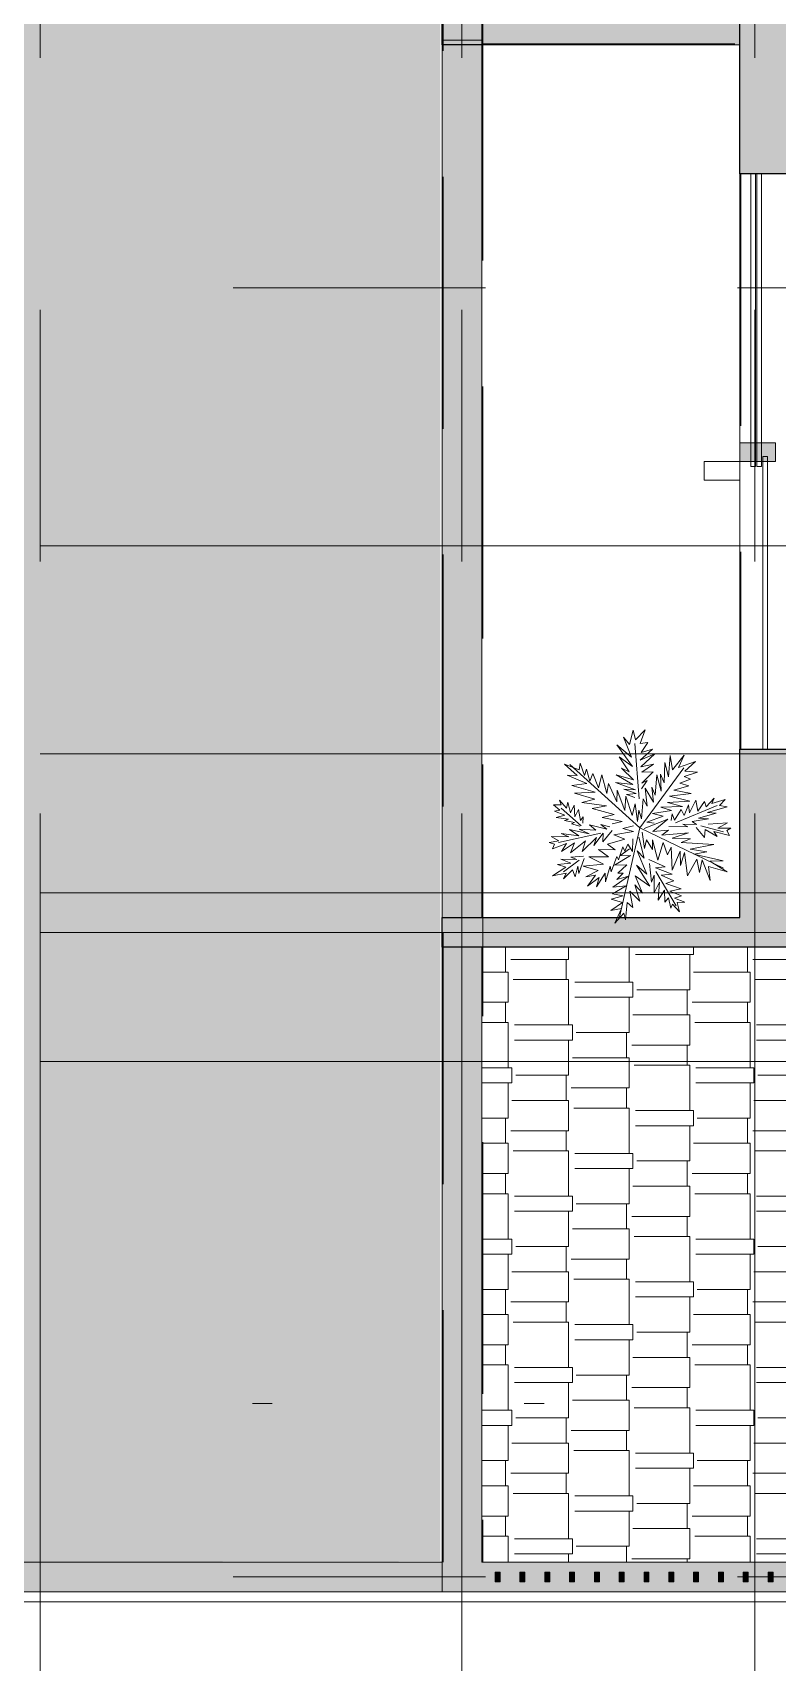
# Model space of a CAD drawing. Header units: metres. Extents: x -54 to 264, y -14 to 31.
# Drawn here: x 22.6 to 26.35, y -0.31 to 7.91 of the extents above; entities that cross this region are included whole.
import ezdxf

# ---------------------------------------------------------------- set-up
doc = ezdxf.new("R2010")
doc.units = ezdxf.units.M
doc.header["$LTSCALE"] = 0.001
for name, pattern in [('CENTERX2', [101.6, 63.5, -12.7, 12.7, -12.7]), ('DIVIDEX2', [63.5, 25.4, -12.7, 0, -12.7, 0, -12.7]), ('HIDDENX2', [19.05, 12.7, -6.35])]:
    doc.linetypes.add(name, pattern=pattern)
doc.layers.get('0').update_dxf_attribs({"lineweight": 13, "true_color": 0x000000})
for name, color, linetype, lineweight, true_color in [('JACH-Anotaciones-Cotas-NivelesPiso-Grals', 7, 'Continuous', 13, 0x000000), ('JACH-Anotaciones-Cotas-NivelesPiso-Grals @ 0.075', 7, 'Continuous', 13, 0x000000), ('Jach-Anotaciones-Hatch-Lum100%', 7, 'Continuous', 13, 0x000000), ('Jach-Anotaciones-Hatch-Lum30%', 7, 'Continuous', 9, 0xb3b3b3), ('Jach-Anotaciones-Hatch-Lum50%', 9, 'Continuous', 13, 0x808080), ('Jach-Anotaciones-Hatch-Lum60%', 7, 'Continuous', 13, 0x666666), ('Jach-Anotaciones-Hatch-Lum70%', 7, 'Continuous', 9, 0x4d4d4d), ('Jach-Anotaciones-Hatch-Lum80%', 250, 'Continuous', 13, 0x333333), ('JACH-Anotaciones-Lineas-CORTE', 7, 'DIVIDEX2', 18, 0x000000), ('JACH-Anotaciones-Lineas-EJES', 7, 'CENTERX2', 9, 0x666666), ('JACH-Arq-Lineas-Piso', 7, 'Continuous', 13, 0x1a1a1a), ('JACH-Arq-Lineas-Proyeccion', 250, 'HIDDENX2', 13, 0x333333), ('JACH-Arq-Líneas-ProyeccionCerramientos', 7, 'HIDDENX2', 13, 0x000000), ('JACH-Arq-Muros01-Carga', 7, 'Continuous', 25, 0x000000), ('JACH-ArqPaisaje-Vegetación', 7, 'Continuous', 13, 0x999999)]:
    doc.layers.add(name, color=color, linetype=linetype, lineweight=lineweight, true_color=true_color)

# ---------------------------------------------------------------- blocks, each defined once
blk = doc.blocks.new('A$C6CAA186E')
at = {"color": 0}
for p, q in [((0.553, 1.62), (0.658, 1.547)), ((0.65, 1.601), (0.553, 1.62)), ((0.588, 1.732), (0.65, 1.601)), ((0.67, 1.644), (0.588, 1.732)), ((0.812, 0.88), (0.627, 1.691)), ((0.686, 1.703), (0.67, 1.644)), ((0.7, 1.547), (0.686, 1.703)), ((1.106, 1.562), (1.169, 1.633)), ((1.169, 1.633), (1.148, 1.547)), ((0.658, 1.547), (0.555, 1.519)), ((0.555, 1.519), (0.663, 1.488)), ((0.663, 1.488), (0.569, 1.471)), ((0.569, 1.471), (0.692, 1.398)), ((0.751, 1.593), (0.7, 1.547)), ((0.723, 1.447), (0.751, 1.593)), ((0.812, 1.535), (0.723, 1.447)), ((0.768, 1.389), (0.812, 1.535)), ((0.836, 1.466), (0.768, 1.389)), ((0.77, 1.309), (0.836, 1.466)), ((0.941, 1.302), (0.941, 1.462)), ((0.941, 1.462), (0.988, 1.366)), ((0.956, 1.271), (1.137, 1.578)), ((0.988, 1.366), (0.978, 1.528)), ((0.978, 1.528), (1.035, 1.437)), ((1.035, 1.437), (1.037, 1.544)), ((1.037, 1.544), (1.069, 1.507)), ((1.069, 1.507), (1.09, 1.6)), ((1.187, 1.488), (1.081, 1.448)), ((1.09, 1.6), (1.106, 1.562)), ((1.217, 1.544), (1.124, 1.508)), ((1.124, 1.508), (1.187, 1.488)), ((1.148, 1.547), (1.217, 1.544)), ((0.128, 1.337), (0.209, 1.255)), ((0.154, 1.285), (0.128, 1.337)), ((0.209, 1.255), (0.233, 1.319)), ((0.233, 1.319), (0.258, 1.222)), ((0.33, 1.317), (0.439, 1.26)), ((0.417, 1.302), (0.33, 1.317)), ((0.345, 1.401), (0.417, 1.302)), ((0.448, 1.323), (0.345, 1.401)), ((0.501, 1.286), (0.425, 1.409)), ((0.425, 1.409), (0.448, 1.323)), ((0.506, 1.362), (0.501, 1.286)), ((0.547, 1.224), (0.506, 1.362)), ((0.57, 1.412), (0.711, 1.312)), ((0.692, 1.398), (0.57, 1.412)), ((0.607, 1.343), (0.663, 1.286)), ((0.711, 1.312), (0.607, 1.343)), ((0.901, 1.402), (0.77, 1.309)), ((0.783, 1.213), (0.901, 1.402)), ((0.899, 1.2), (0.918, 1.365)), ((0.918, 1.365), (0.941, 1.302)), ((1.116, 1.354), (1.004, 1.304)), ((1.184, 1.425), (1.046, 1.378)), ((1.046, 1.378), (1.116, 1.354)), ((1.081, 1.448), (1.184, 1.425)), ((1.443, 1.351), (1.371, 1.166)), ((1.428, 1.226), (1.443, 1.351)), ((0.031, 1.31), (0.154, 1.285)), ((0.151, 1.231), (0.031, 1.31)), ((0.076, 1.208), (0.151, 1.231)), ((0.194, 1.196), (0.076, 1.208)), ((0.104, 1.16), (0.194, 1.196)), ((0.27, 1.17), (0.129, 1.274)), ((0.258, 1.222), (0.268, 1.288)), ((0.268, 1.288), (0.313, 1.154)), ((0.439, 1.26), (0.305, 1.223)), ((0.305, 1.223), (0.488, 1.206)), ((0.488, 1.206), (0.355, 1.14)), ((0.556, 1.273), (0.547, 1.224)), ((0.608, 1.135), (0.556, 1.273)), ((0.585, 1.215), (0.73, 1.127)), ((0.696, 1.211), (0.585, 1.215)), ((0.663, 1.286), (0.615, 1.285)), ((0.615, 1.285), (0.696, 1.211)), ((0.876, 1.294), (0.783, 1.213)), ((0.79, 1.084), (0.876, 1.294)), ((0.812, 0.88), (1.563, 1.24)), ((1.039, 1.229), (0.895, 1.162)), ((1.101, 1.295), (0.953, 1.237)), ((0.953, 1.237), (1.039, 1.229)), ((1.004, 1.304), (1.101, 1.295)), ((1.102, 1.257), (1.095, 1.053)), ((1.175, 1.088), (1.102, 1.257)), ((1.178, 1.217), (1.175, 1.088)), ((1.212, 1.1), (1.178, 1.217)), ((1.239, 1.309), (1.212, 1.1)), ((1.322, 1.161), (1.239, 1.309)), ((1.298, 1.116), (1.558, 1.176)), ((1.347, 1.279), (1.322, 1.161)), ((1.371, 1.166), (1.347, 1.279)), ((1.594, 1.274), (1.428, 1.226)), ((1.44, 1.178), (1.594, 1.274)), ((1.558, 1.176), (1.44, 1.178)), ((0.048, 1.026), (0, 1.009)), ((0.03, 1.068), (0.048, 1.026)), ((0.156, 1.018), (0.03, 1.068)), ((0.249, 1.163), (0.104, 1.16)), ((0.229, 1.013), (0.11, 1.091)), ((0.11, 1.091), (0.156, 1.018)), ((0.192, 1.103), (0.229, 1.013)), ((0.326, 0.994), (0.192, 1.103)), ((0.195, 1.141), (0.249, 1.163)), ((0.307, 1.133), (0.195, 1.141)), ((0.297, 1.091), (0.326, 0.994)), ((0.424, 0.965), (0.297, 1.091)), ((0.355, 1.14), (0.532, 1.138)), ((0.484, 0.928), (0.401, 1.038)), ((0.401, 1.038), (0.424, 0.965)), ((0.532, 1.138), (0.443, 1.073)), ((0.443, 1.073), (0.592, 1.076)), ((0.592, 1.076), (0.524, 1.026)), ((0.524, 1.026), (0.68, 0.981)), ((0.622, 1.167), (0.608, 1.135)), ((0.662, 1.05), (0.622, 1.167)), ((0.73, 1.127), (0.633, 1.129)), ((0.633, 1.129), (0.72, 1.068)), ((0.678, 1.088), (0.662, 1.05)), ((0.705, 1.024), (0.678, 1.088)), ((0.747, 1.09), (0.705, 1.024)), ((0.75, 0.976), (0.747, 1.09)), ((0.853, 1.151), (0.79, 1.084)), ((0.803, 0.963), (0.853, 1.151)), ((0.855, 1.065), (0.835, 0.919)), ((0.872, 0.985), (0.855, 1.065)), ((0.925, 1.072), (0.872, 0.985)), ((0.926, 0.986), (0.925, 1.072)), ((0.975, 1.168), (0.926, 0.986)), ((1.021, 1.009), (0.975, 1.168)), ((1.062, 1.122), (1.021, 1.009)), ((1.095, 1.053), (1.062, 1.122)), ((1.183, 1.009), (1.475, 1.029)), ((1.265, 1.069), (1.414, 1.093)), ((1.475, 1.029), (1.265, 1.069)), ((1.414, 1.093), (1.298, 1.116)), ((0, 1.009), (0.087, 0.996)), ((0.087, 0.996), (0.018, 0.956)), ((0.018, 0.956), (0.178, 0.96)), ((0.463, 0.928), (0.086, 1.01)), ((0.178, 0.96), (0.109, 0.931)), ((0.109, 0.931), (0.268, 0.951)), ((0.268, 0.951), (0.183, 0.895)), ((0.183, 0.895), (0.359, 0.932)), ((0.812, 0.88), (0.185, 0.312)), ((0.359, 0.932), (0.27, 0.892)), ((0.27, 0.892), (0.419, 0.9)), ((0.419, 0.9), (0.361, 0.852)), ((0.361, 0.852), (0.516, 0.891)), ((0.516, 0.891), (0.464, 0.848)), ((0.482, 1.004), (0.484, 0.928)), ((0.564, 0.903), (0.482, 1.004)), ((0.68, 0.981), (0.58, 0.941)), ((0.58, 0.941), (0.755, 0.913)), ((0.755, 0.913), (0.661, 0.884)), ((0.661, 0.884), (0.756, 0.861)), ((0.812, 0.88), (1.207, 0.34)), ((0.853, 0.884), (1.063, 0.802)), ((0.928, 0.911), (1.071, 0.899)), ((1.063, 0.802), (0.928, 0.911)), ((1.011, 0.946), (1.248, 0.924)), ((1.071, 0.899), (1.011, 0.946)), ((1.103, 0.973), (1.267, 0.977)), ((1.248, 0.924), (1.103, 0.973)), ((1.267, 0.977), (1.183, 1.009)), ((1.318, 0.877), (1.392, 0.965)), ((1.36, 0.861), (1.563, 0.914)), ((1.392, 0.965), (1.398, 0.895)), ((1.398, 0.895), (1.504, 0.956)), ((1.504, 0.956), (1.477, 0.912)), ((1.477, 0.912), (1.615, 0.948)), ((1.629, 0.883), (1.511, 0.881)), ((1.511, 0.881), (1.597, 0.834)), ((1.615, 0.948), (1.591, 0.904)), ((1.591, 0.904), (1.629, 0.883)), ((0.14, 0.765), (0.048, 0.728)), ((0.175, 0.8), (0.064, 0.787)), ((0.064, 0.787), (0.14, 0.765)), ((0.287, 0.861), (0.108, 0.702)), ((0.229, 0.832), (0.139, 0.814)), ((0.139, 0.814), (0.175, 0.8)), ((0.168, 0.65), (0.193, 0.745)), ((0.193, 0.745), (0.226, 0.677)), ((0.277, 0.865), (0.201, 0.842)), ((0.201, 0.842), (0.229, 0.832)), ((0.226, 0.677), (0.23, 0.78)), ((0.23, 0.78), (0.263, 0.715)), ((0.263, 0.715), (0.282, 0.813)), ((0.282, 0.813), (0.304, 0.781)), ((0.304, 0.781), (0.302, 0.838)), ((0.584, 0.76), (0.385, 0.707)), ((0.464, 0.848), (0.544, 0.871)), ((0.656, 0.821), (0.476, 0.785)), ((0.476, 0.785), (0.584, 0.76)), ((0.565, 0.844), (0.656, 0.821)), ((0.688, 0.596), (0.744, 0.768)), ((0.744, 0.768), (0.771, 0.663)), ((0.771, 0.663), (0.791, 0.823)), ((0.791, 0.823), (0.804, 0.721)), ((0.804, 0.721), (0.827, 0.797)), ((0.827, 0.797), (0.842, 0.62)), ((0.875, 0.829), (0.94, 0.837)), ((1.021, 0.774), (0.875, 0.829)), ((0.925, 0.751), (1.021, 0.774)), ((1.096, 0.723), (0.925, 0.751)), ((1.072, 0.867), (1.244, 0.871)), ((1.102, 0.754), (1.094, 0.813)), ((1.122, 0.809), (1.102, 0.754)), ((1.183, 0.714), (1.122, 0.809)), ((1.132, 0.835), (1.505, 0.679)), ((1.209, 0.767), (1.183, 0.714)), ((1.244, 0.871), (1.197, 0.847)), ((1.197, 0.847), (1.319, 0.849)), ((1.249, 0.673), (1.209, 0.767)), ((1.258, 0.743), (1.249, 0.673)), ((1.313, 0.63), (1.258, 0.743)), ((1.319, 0.849), (1.281, 0.823)), ((1.281, 0.823), (1.427, 0.799)), ((1.427, 0.799), (1.337, 0.791)), ((1.337, 0.791), (1.497, 0.748)), ((1.497, 0.748), (1.418, 0.74)), ((1.418, 0.74), (1.596, 0.691)), ((1.597, 0.834), (1.426, 0.847)), ((0.097, 0.722), (0.039, 0.673)), ((0.039, 0.673), (0.108, 0.674)), ((0.048, 0.728), (0.097, 0.722)), ((0.094, 0.632), (0.156, 0.703)), ((0.108, 0.674), (0.094, 0.632)), ((0.156, 0.703), (0.168, 0.65)), ((0.41, 0.622), (0.228, 0.569)), ((0.514, 0.683), (0.292, 0.653)), ((0.292, 0.653), (0.41, 0.622)), ((0.385, 0.707), (0.514, 0.683)), ((0.531, 0.481), (0.607, 0.647)), ((0.607, 0.647), (0.61, 0.542)), ((0.61, 0.542), (0.679, 0.724)), ((0.679, 0.724), (0.688, 0.596)), ((0.768, 0.608), (0.693, 0.579)), ((0.806, 0.62), (0.768, 0.122)), ((0.842, 0.62), (0.878, 0.686)), ((0.878, 0.686), (0.86, 0.524)), ((0.86, 0.524), (0.934, 0.65)), ((0.934, 0.65), (0.92, 0.515)), ((0.92, 0.515), (0.95, 0.585)), ((0.95, 0.585), (0.964, 0.404)), ((1.002, 0.693), (1.096, 0.723)), ((1.194, 0.687), (1.002, 0.693)), ((1.062, 0.652), (1.194, 0.687)), ((1.26, 0.64), (1.062, 0.652)), ((1.078, 0.594), (1.26, 0.64)), ((1.272, 0.571), (1.078, 0.594)), ((1.332, 0.728), (1.313, 0.63)), ((1.392, 0.643), (1.332, 0.728)), ((1.408, 0.691), (1.392, 0.643)), ((1.479, 0.613), (1.408, 0.691)), ((1.457, 0.661), (1.479, 0.613)), ((1.576, 0.626), (1.457, 0.661)), ((1.596, 0.691), (1.526, 0.679)), ((1.526, 0.679), (1.576, 0.626)), ((0.337, 0.481), (0.162, 0.408)), ((0.412, 0.559), (0.204, 0.499)), ((0.204, 0.499), (0.337, 0.481)), ((0.228, 0.569), (0.412, 0.559)), ((0.336, 0.353), (0.365, 0.461)), ((0.365, 0.461), (0.392, 0.392)), ((0.392, 0.392), (0.444, 0.521)), ((0.444, 0.521), (0.474, 0.404)), ((0.474, 0.404), (0.516, 0.571)), ((0.516, 0.571), (0.531, 0.481)), ((0.774, 0.539), (0.594, 0.472)), ((0.594, 0.472), (0.75, 0.49)), ((0.75, 0.49), (0.602, 0.403)), ((0.602, 0.403), (0.755, 0.448)), ((0.755, 0.448), (0.65, 0.345)), ((0.78, 0.571), (0.669, 0.533)), ((0.669, 0.533), (0.774, 0.539)), ((0.693, 0.579), (0.78, 0.571)), ((0.879, 0.455), (0.829, 0.53)), ((0.933, 0.376), (0.83, 0.477)), ((0.83, 0.477), (0.879, 0.455)), ((0.964, 0.404), (1.005, 0.55)), ((1.005, 0.55), (0.998, 0.399)), ((0.998, 0.399), (1.032, 0.475)), ((1.032, 0.475), (1.036, 0.294)), ((1.117, 0.542), (1.272, 0.571)), ((1.252, 0.501), (1.117, 0.542)), ((1.171, 0.478), (1.252, 0.501)), ((1.268, 0.442), (1.171, 0.478)), ((1.21, 0.42), (1.268, 0.442)), ((0.253, 0.41), (0.139, 0.307)), ((0.139, 0.307), (0.271, 0.358)), ((0.162, 0.408), (0.253, 0.41)), ((0.271, 0.358), (0.278, 0.299)), ((0.278, 0.299), (0.318, 0.411)), ((0.318, 0.411), (0.336, 0.353)), ((0.747, 0.33), (0.608, 0.136)), ((0.718, 0.378), (0.627, 0.241)), ((0.627, 0.241), (0.747, 0.33)), ((0.65, 0.345), (0.718, 0.378)), ((0.822, 0.332), (0.935, 0.307)), ((0.947, 0.216), (0.822, 0.332)), ((0.832, 0.38), (0.933, 0.376)), ((0.935, 0.307), (0.832, 0.38)), ((1.036, 0.294), (1.071, 0.423)), ((1.071, 0.423), (1.086, 0.23)), ((1.086, 0.23), (1.104, 0.359)), ((1.104, 0.359), (1.21, 0.228)), ((1.159, 0.339), (1.31, 0.283)), ((1.21, 0.228), (1.159, 0.339)), ((1.329, 0.38), (1.21, 0.42)), ((1.217, 0.372), (1.329, 0.38)), ((1.31, 0.283), (1.217, 0.372)), ((0.608, 0.136), (0.738, 0.244)), ((0.738, 0.244), (0.668, 0.067)), ((0.817, 0.273), (0.947, 0.216)), ((0.927, 0.174), (0.817, 0.273)), ((0.825, 0.203), (0.927, 0.174)), ((0.886, 0.114), (0.825, 0.203)), ((0.668, 0.067), (0.719, 0.132)), ((0.719, 0.132), (0.754, 0.004)), ((0.754, 0.004), (0.773, 0.091)), ((0.773, 0.091), (0.861, 0)), ((0.861, 0), (0.816, 0.123)), ((0.816, 0.123), (0.886, 0.114))]:
    blk.add_line(p, q, dxfattribs=at)
blk = doc.blocks.new('*U83')
at = {"lineweight": 0, "ltscale": 100}
h = blk.add_hatch(color=256, dxfattribs=at)
h.dxf.hatch_style = 1
h.paths.add_polyline_path([(0, 0), (0, -1.25), (2.4, -1.25), (2.4, 0)])
for points in [[(-2.4, 1.25), (-2.4, 0), (0, 0), (0, 1.25)], [(0, 0), (0, -1.25), (2.4, -1.25), (2.4, 0)]]:
    blk.add_lwpolyline(points, close=True, dxfattribs=at)
blk = doc.blocks.new('*U580')
at = {"layer": 'JACH-Anotaciones-Cotas-NivelesPiso-Grals @ 0.075', "xscale": -0.07500000000000002, "yscale": 0.07500000000000002, "zscale": 0.07500000000000002, "rotation": 180}
blk.add_blockref('*U83', (26.1609, 5.75), dxfattribs=at)

msp = doc.modelspace()

# ---------------------------------------------------------------- hatches: boundary and pattern name
at = {"layer": 'Jach-Anotaciones-Hatch-Lum30%', "ltscale": 100}
h = msp.add_hatch(color=256, dxfattribs=at)
h.dxf.hatch_style = 1
h.paths.add_polyline_path([(24.6609, 7.875), (24.6609, 3.45), (24.8609, 3.45), (24.8609, 7.875)])
h = msp.add_hatch(color=256, dxfattribs=at)
h.dxf.hatch_style = 1
edge = h.paths.add_edge_path()
edge.add_line((24.6609, 0.2), (24.6609, 0.05))
edge.add_line((24.6609, 0.05), (32.5209, 0.05))
edge.add_line((32.5209, 0.05), (32.5209, 0.2))
edge.add_line((32.5209, 0.2), (24.8609, 0.2))
edge.add_line((24.8609, 0.2), (24.8609, 3.3))
edge.add_line((24.8609, 3.3), (24.6609, 3.3))
edge.add_line((24.6609, 3.3), (24.6609, 0.2))
h = msp.add_hatch(color=256, dxfattribs=at)
h.dxf.hatch_style = 1
h.paths.add_polyline_path([(5.9005, 0.05), (24.6609, 0.05), (24.6609, 0.2), (5.9005, 0.2)])
at = {"layer": 'Jach-Anotaciones-Hatch-Lum50%', "ltscale": 100}
h = msp.add_hatch(color=256, dxfattribs=at)
h.dxf.hatch_style = 1
h.paths.add_polyline_path([(24.8609, 8.05), (26.1609, 8.05), (26.1609, 7.85), (24.8609, 7.85)])
at = {"layer": 'Jach-Anotaciones-Hatch-Lum60%', "ltscale": 100}
h = msp.add_hatch(dxfattribs=at)
h.set_pattern_fill('AR-RSHKE', color=256, scale=0.001, angle=90)
h.set_pattern_definition([(90, (0.1906, 0.00506), (-0.3048, 0.6477), [0.1524, -0.127, 0.1778, -0.0762, 0.2286, -0.1016]), (90, (0.1779, 0.15746), (-0.3048, 0.6477), [0.127, -0.4826, 0.1016, -0.1524]), (90, (0.20966, 0.46226), (-0.3048, 0.6477), [0.0762, -0.7874]), (180, (0.19061, 0.00506), (-0.3048, -0.2159), [0.2921, -0.9271]), (180, (0.19061, 0.15746), (-0.3048, -0.2159), [0.28575, -0.93345]), (180, (0.19061, 0.28446), (-0.3048, -0.2159), [0.2667, -0.9525]), (180, (0.20966, 0.46226), (-0.3048, -0.2159), [0.2921, -0.9271]), (180, (0.20966, 0.53846), (-0.3048, -0.2159), [0.2921, -0.9271]), (180, (0.19061, 0.76706), (-0.3048, -0.2159), [0.2794, -0.9398])])
h.paths.add_polyline_path([(24.6515, 21.3735), (21.9609, 21.3771), (21.9609, 0.2), (24.6515, 0.2051)])
h = msp.add_hatch(dxfattribs=at)
h.set_pattern_fill('AR-RSHKE', color=256, scale=0.001, angle=90)
h.paths.add_polyline_path([(24.8609, 3.3), (26.9609, 3.3), (26.9609, 0.2), (24.8609, 0.2)])
at = {"layer": 'Jach-Anotaciones-Hatch-Lum80%', "ltscale": 100}
h = msp.add_hatch(color=256, dxfattribs=at)
h.dxf.hatch_style = 1
h.paths.add_polyline_path([(26.4609, 7.2), (26.1609, 7.2), (26.1609, 7.9), (26.1609, 8.7), (26.4609, 8.7), (26.4609, 8.05), (29.3709, 8.05), (29.3709, 10), (29.5209, 10), (29.5209, 8.05), (31.3209, 8.05), (31.3209, 9.85), (30.3209, 9.85), (30.3209, 10), (31.4709, 10), (31.4709, 7.2), (31.1709, 7.2), (31.1709, 7.9), (26.4609, 7.9)])
h = msp.add_hatch(color=256, dxfattribs=at)
h.dxf.hatch_style = 1
h.paths.add_polyline_path([(24.6622, 8.05), (24.8609, 8.05), (24.8609, 7.85), (24.6609, 7.85)])
h = msp.add_hatch(color=256, dxfattribs=at)
h.dxf.hatch_style = 1
h.paths.add_polyline_path([(31.4709, 4.6), (31.4709, 3.6), (31.4709, 3.3), (24.6609, 3.3), (24.6609, 3.45), (26.1609, 3.45), (26.1609, 4.3), (26.4609, 4.3), (26.4609, 3.45), (31.1709, 3.45), (31.1709, 6.05), (31.4709, 6.05), (31.4709, 5.9), (32.6709, 5.9), (32.6709, 6.05), (32.9709, 6.05), (32.9709, 5.75), (31.4709, 5.75), (31.4709, 4.75)])
h = msp.add_hatch(color=256, dxfattribs=at)
h.dxf.hatch_style = 1
h.paths.add_polyline_path([(26.4609, 3.3), (26.1609, 3.3), (26.1609, 4.3), (26.4609, 4.3)])
h = msp.add_hatch(color=256, dxfattribs=at)
h.dxf.hatch_style = 1
h.paths.add_polyline_path([(24.6615, 3.45), (24.8602, 3.45), (24.8609, 3.3), (24.6609, 3.3)])
h = msp.add_hatch(color=256, dxfattribs=at)
h.dxf.hatch_style = 1
h.paths.add_polyline_path([(24.8609, 3.45), (26.1609, 3.45), (26.1609, 3.3), (24.8609, 3.3)])
h = msp.add_hatch(color=256, dxfattribs=at)
h.dxf.hatch_style = 1
h.paths.add_polyline_path([(24.9284, 0.15), (24.9534, 0.15), (24.9534, 0.1), (24.9284, 0.1)])
h = msp.add_hatch(color=256, dxfattribs=at)
h.dxf.hatch_style = 1
h.paths.add_polyline_path([(25.0534, 0.15), (25.0784, 0.15), (25.0784, 0.1), (25.0534, 0.1)])
h = msp.add_hatch(color=256, dxfattribs=at)
h.dxf.hatch_style = 1
h.paths.add_polyline_path([(25.1784, 0.15), (25.2034, 0.15), (25.2034, 0.1), (25.1784, 0.1)])
h = msp.add_hatch(color=256, dxfattribs=at)
h.dxf.hatch_style = 1
h.paths.add_polyline_path([(25.3034, 0.15), (25.3284, 0.15), (25.3284, 0.1), (25.3034, 0.1)])
h = msp.add_hatch(color=256, dxfattribs=at)
h.dxf.hatch_style = 1
h.paths.add_polyline_path([(25.4284, 0.15), (25.4534, 0.15), (25.4534, 0.1), (25.4284, 0.1)])
h = msp.add_hatch(color=256, dxfattribs=at)
h.dxf.hatch_style = 1
h.paths.add_polyline_path([(25.5534, 0.15), (25.5784, 0.15), (25.5784, 0.1), (25.5534, 0.1)])
h = msp.add_hatch(color=256, dxfattribs=at)
h.dxf.hatch_style = 1
h.paths.add_polyline_path([(25.6784, 0.15), (25.7034, 0.15), (25.7034, 0.1), (25.6784, 0.1)])
h = msp.add_hatch(color=256, dxfattribs=at)
h.dxf.hatch_style = 1
h.paths.add_polyline_path([(25.8034, 0.15), (25.8284, 0.15), (25.8284, 0.1), (25.8034, 0.1)])
h = msp.add_hatch(color=256, dxfattribs=at)
h.dxf.hatch_style = 1
h.paths.add_polyline_path([(25.9284, 0.15), (25.9534, 0.15), (25.9534, 0.1), (25.9284, 0.1)])
h = msp.add_hatch(color=256, dxfattribs=at)
h.dxf.hatch_style = 1
h.paths.add_polyline_path([(26.0534, 0.15), (26.0784, 0.15), (26.0784, 0.1), (26.0534, 0.1)])
h = msp.add_hatch(color=256, dxfattribs=at)
h.dxf.hatch_style = 1
h.paths.add_polyline_path([(26.1784, 0.15), (26.2034, 0.15), (26.2034, 0.1), (26.1784, 0.1)])
h = msp.add_hatch(color=256, dxfattribs=at)
h.dxf.hatch_style = 1
h.paths.add_polyline_path([(26.3034, 0.15), (26.3284, 0.15), (26.3284, 0.1), (26.3034, 0.1)])

# ---------------------------------------------------------------- linework, layer by layer
at = {"layer": 'Jach-Anotaciones-Hatch-Lum100%', "ltscale": 100}
for points in [[(24.6609, 21.3684), (21.9609, 21.3778), (21.9609, 0.2), (24.6609, 0.2)], [(24.8609, 8.05), (26.1609, 8.05), (26.1609, 7.85), (24.8609, 7.85)], [(24.6609, 7.875), (24.6609, 3.45), (24.8609, 3.45), (24.8609, 7.875)], [(24.8609, 3.3), (26.9609, 3.3), (26.9609, 0.2), (24.8609, 0.2)], [(5.9005, 0.05), (24.6609, 0.05), (24.6609, 0.2), (5.9005, 0.2)]]:
    msp.add_lwpolyline(points, close=True, dxfattribs=at)
msp.add_lwpolyline([(24.6609, 0.05), (32.5209, 0.05), (32.5209, 0.2), (24.8609, 0.2), (24.8609, 3.3), (24.6609, 3.3)], dxfattribs=at)
at = {"layer": 'Jach-Anotaciones-Hatch-Lum70%', "linetype": 'Continuous', "ltscale": 100}
for points in [[(26.2407, 5.725), (26.2167, 5.725), (26.2167, 7.2), (26.2407, 7.2)], [(26.2705, 5.725), (26.2465, 5.725), (26.2465, 7.2), (26.2705, 7.2)], [(26.3003, 4.3), (26.2763, 4.3), (26.2763, 5.775), (26.3003, 5.775)]]:
    msp.add_lwpolyline(points, close=True, dxfattribs=at)
at = {"layer": 'Jach-Anotaciones-Hatch-Lum80%', "ltscale": 100}
for points in [[(24.9284, 0.15), (24.9534, 0.15), (24.9534, 0.1), (24.9284, 0.1)], [(25.0534, 0.15), (25.0784, 0.15), (25.0784, 0.1), (25.0534, 0.1)], [(25.1784, 0.15), (25.2034, 0.15), (25.2034, 0.1), (25.1784, 0.1)], [(25.3034, 0.15), (25.3284, 0.15), (25.3284, 0.1), (25.3034, 0.1)], [(25.4284, 0.15), (25.4534, 0.15), (25.4534, 0.1), (25.4284, 0.1)], [(25.5534, 0.15), (25.5784, 0.15), (25.5784, 0.1), (25.5534, 0.1)], [(25.6784, 0.15), (25.7034, 0.15), (25.7034, 0.1), (25.6784, 0.1)], [(25.8034, 0.15), (25.8284, 0.15), (25.8284, 0.1), (25.8034, 0.1)], [(25.9284, 0.15), (25.9534, 0.15), (25.9534, 0.1), (25.9284, 0.1)], [(26.0534, 0.15), (26.0784, 0.15), (26.0784, 0.1), (26.0534, 0.1)], [(26.1784, 0.15), (26.2034, 0.15), (26.2034, 0.1), (26.1784, 0.1)], [(26.3034, 0.15), (26.3284, 0.15), (26.3284, 0.1), (26.3034, 0.1)]]:
    msp.add_lwpolyline(points, close=True, dxfattribs=at)
at = {"layer": 'JACH-Anotaciones-Lineas-CORTE', "ltscale": 100}
msp.add_lwpolyline([(-6.7345, 2.2), (6.7953, 2.2), (6.7953, 1), (55.6034, 1)], dxfattribs=at)
at = {"layer": 'JACH-Anotaciones-Lineas-EJES', "ltscale": 100}
for points in [[(22.6359, -2.375), (22.6359, 25.9502)], [(24.7609, -2.375), (24.7609, 25.943)], [(26.2359, -2.375), (26.2359, 25.938)], [(-4.3309, 6.625), (52.1472, 6.625)], [(22.6359, 5.325), (52.1472, 5.325)], [(22.6359, 4.275), (52.1472, 4.275)], [(22.6359, 3.575), (52.1472, 3.575)], [(22.6359, 3.3754), (52.1472, 3.3754)], [(22.6359, 2.725), (52.1472, 2.725)], [(-4.3309, 0.125), (52.1472, 0.125)]]:
    msp.add_lwpolyline(points, dxfattribs=at)
at = {"layer": 'JACH-Arq-Lineas-Piso', "ltscale": 100}
for points in [[(0.085, 21.6541), (44.72, 21.4985), (44.6706, 0), (0, 0)], [(26.1609, 7.85), (24.8609, 7.85), (24.8609, 3.45), (26.1609, 3.45)]]:
    msp.add_lwpolyline(points, close=True, dxfattribs=at)
at = {"layer": 'JACH-Arq-Lineas-Proyeccion', "ltscale": 100}
for points in [[(24.8659, 21.3677), (24.8659, 0.2)], [(26.1659, 7.2), (26.1659, 4.3)]]:
    msp.add_lwpolyline(points, dxfattribs=at)
at = {"layer": 'JACH-Arq-Líneas-ProyeccionCerramientos', "lineweight": 0, "ltscale": 100}
for points in [[(24.6659, 0.2), (24.6659, 21.3684)], [(24.8659, 7.855), (26.1609, 7.855)]]:
    msp.add_lwpolyline(points, dxfattribs=at)
at = {"layer": 'JACH-Arq-Muros01-Carga', "color": 3, "ltscale": 100}
for points in [[(26.4609, 7.2), (26.1609, 7.2), (26.1609, 7.9), (26.1609, 8.7), (26.4609, 8.7), (26.4609, 8.05), (29.3709, 8.05), (29.3709, 10), (29.5209, 10), (29.5209, 8.05), (31.3209, 8.05), (31.3209, 9.85), (30.3209, 9.85), (30.3209, 10), (31.4709, 10), (31.4709, 7.2), (31.1709, 7.2), (31.1709, 7.9), (26.4609, 7.9)], [(31.4709, 4.6), (31.4709, 3.6), (31.4709, 3.6), (31.4709, 3.3), (24.6609, 3.3), (24.6609, 3.45), (26.1609, 3.45), (26.1609, 4.3), (26.4609, 4.3), (26.4609, 3.45), (31.1709, 3.45), (31.1709, 6.05), (31.4709, 6.05), (31.4709, 5.9), (32.6709, 5.9), (32.6709, 6.05), (32.9709, 6.05), (32.9709, 5.75), (31.4709, 5.75), (31.4709, 4.75)]]:
    msp.add_lwpolyline(points, close=True, dxfattribs=at)
at = {"layer": 'JACH-Arq-Muros01-Carga', "ltscale": 100}
msp.add_lwpolyline([(24.6622, 8.05), (24.8609, 8.05), (24.8609, 7.85), (24.6609, 7.85)], close=True, dxfattribs=at)

# ---------------------------------------------------------------- block references
at = {"layer": 'JACH-Anotaciones-Cotas-NivelesPiso-Grals', "lineweight": 0}
msp.add_blockref('*U580', (0, 0), dxfattribs=at)
at = {"layer": 'JACH-ArqPaisaje-Vegetación', "xscale": -0.5625, "yscale": 0.5625, "zscale": 0.5625, "rotation": 180}
msp.add_blockref('A$C6CAA186E', (25.2, 4.3969), dxfattribs=at)

doc.saveas('drawing.dxf')
